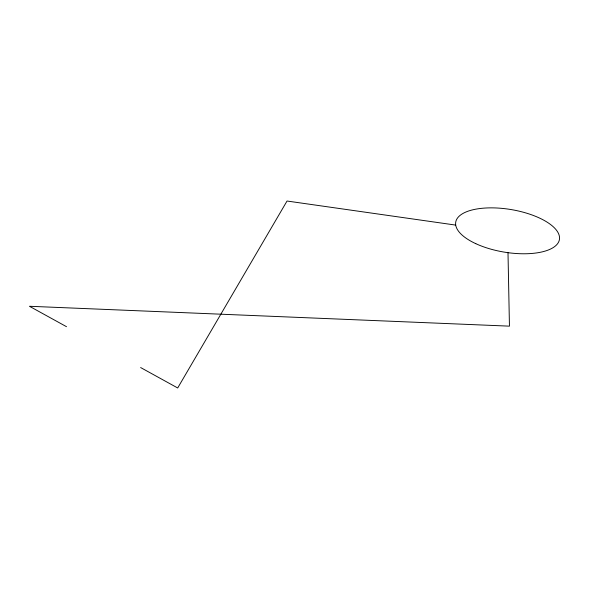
<?xml version="1.0" encoding="UTF-8"?>
<svg xmlns="http://www.w3.org/2000/svg" width="589" height="589" viewBox="0 0 589 589"><rect width="100%" height="100%" fill="white"/><g stroke="black" fill="none" stroke-linecap="round" stroke-linejoin="round"><path stroke-width="0.88" d="M455.525 225.072L287.034 201.026L177.694 387.974L140.631 367.551M66.513 326.696L29.45 306.273L509.448 326.151L507.998 252.681M475.779 243.662A52.583 21.557 9.5 0 0 559.079 240.879A52.583 21.557 9.5 0 0 487.847 207.917A52.583 21.557 9.5 0 0 475.779 243.662"/></g></svg>
